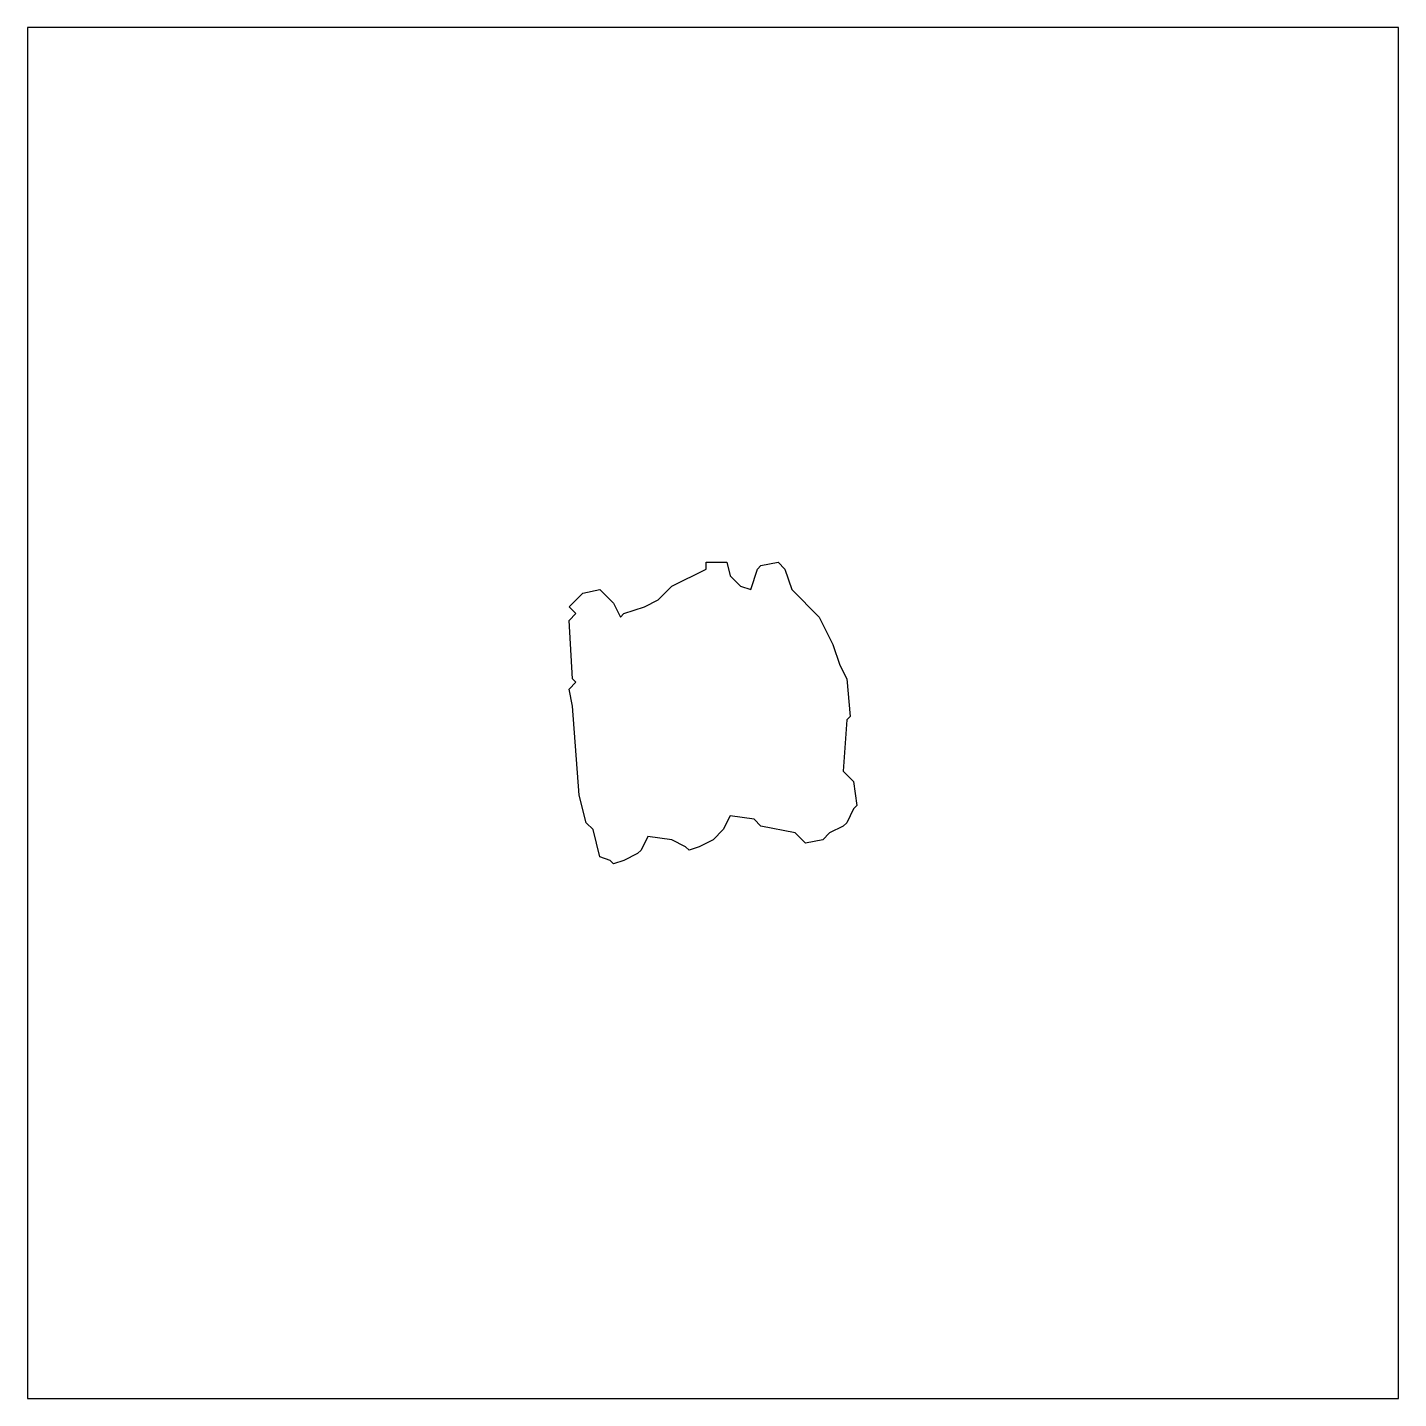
# Model space of a CAD drawing. Extents: x -20 to 20, y -20 to 20.
import ezdxf

# ---------------------------------------------------------------- set-up
doc = ezdxf.new("R2010")
doc.units = 0

msp = doc.modelspace()

# ---------------------------------------------------------------- linework, layer by layer
msp.add_polyline3d([(-20, -20, 0), (20, -20, 0), (20, 20, 0), (-20, 20, 0)], close=True)
msp.add_polyline3d([(1.100001, 3.600001, 0), (1.300001, 4.200001, 0), (1.400001, 4.300001, 0), (1.900001, 4.400001, 0), (2.100001, 4.200001, 0), (2.300001, 3.600001, 0), (3.100001, 2.800001, 0), (3.500001, 2.000001, 0), (3.700001, 1.400001, 0), (3.900001, 1.000001, 0), (4.000001, -0.100001, 0), (3.900001, -0.200001, 0), (3.800001, -1.700001, 0), (4.100001, -2.000001, 0), (4.200001, -2.700001, 0), (4.100001, -2.800001, 0), (3.900001, -3.200001, 0), (3.800001, -3.300001, 0), (3.400001, -3.500001, 0), (3.200001, -3.700001, 0), (2.700001, -3.800001, 0), (2.400001, -3.500001, 0), (1.400001, -3.300001, 0), (1.200001, -3.100001, 0), (0.500001, -3.000001, 0), (0.300001, -3.400001, 0), (0.000001, -3.700001, 0), (-0.400001, -3.900001, 0), (-0.700001, -4.000001, 0), (-0.800001, -3.900001, 0), (-1.200001, -3.700001, 0), (-1.900001, -3.600001, 0), (-2.100001, -4.000001, 0), (-2.200001, -4.100001, 0), (-2.600001, -4.300001, 0), (-2.900001, -4.400001, 0), (-3.000001, -4.300001, 0), (-3.300001, -4.200001, 0), (-3.500001, -3.400001, 0), (-3.700001, -3.200001, 0), (-3.900001, -2.400001, 0), (-4.100001, 0.200001, 0), (-4.200001, 0.700001, 0), (-4.000001, 0.900001, 0), (-4.100001, 1.000001, 0), (-4.200001, 2.700001, 0), (-4.000001, 2.900001, 0), (-4.200001, 3.100001, 0), (-3.800001, 3.500001, 0), (-3.300001, 3.600001, 0), (-2.900001, 3.200001, 0), (-2.700001, 2.800001, 0), (-2.600001, 2.900001, 0), (-2.000001, 3.100001, 0), (-1.600001, 3.300001, 0), (-1.200001, 3.700001, 0), (-0.200001, 4.200001, 0), (-0.200001, 4.400001, 0), (0.400001, 4.400001, 0), (0.500001, 4.000001, 0), (0.800001, 3.700001, 0), (1.100001, 3.600001, 0)])

doc.saveas('drawing.dxf')
